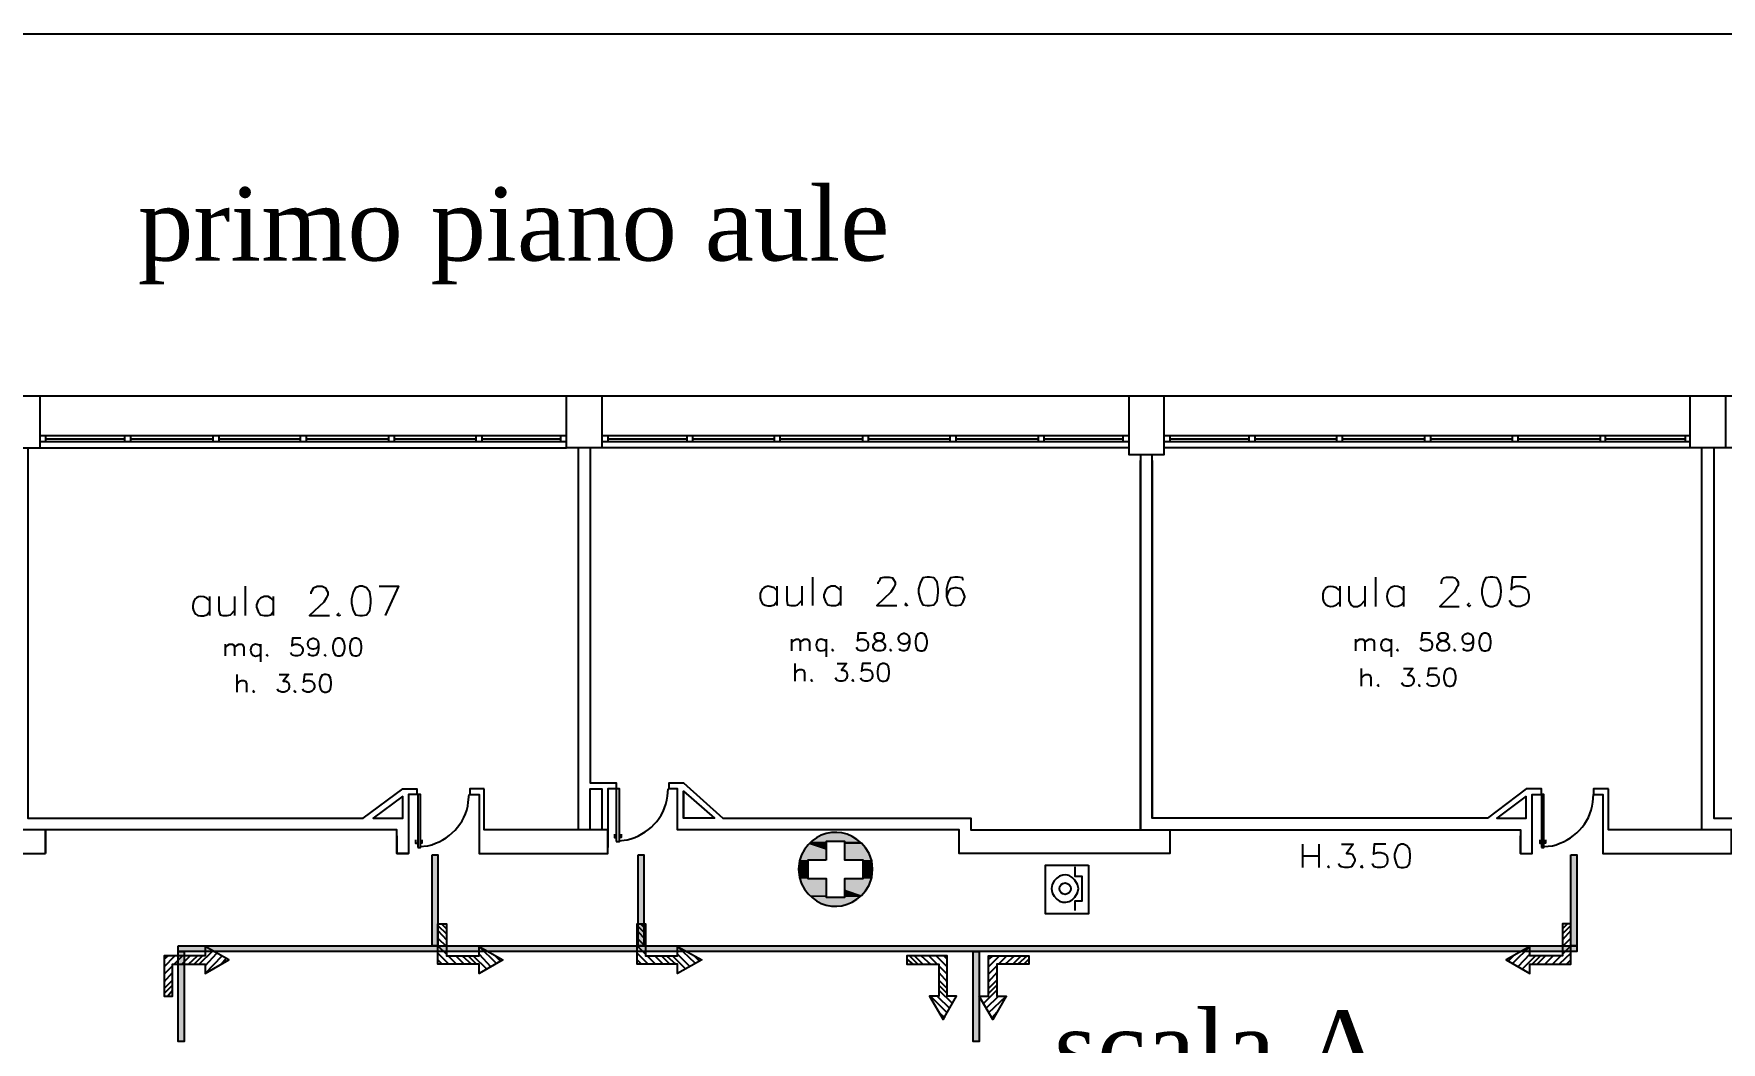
# Model space of a CAD drawing. Header units: millimetres. Extents: x 2592 to 5194, y 1172 to 2359.
# Drawn here: x 2593.974 to 2595.648, y 1178.177 to 1179.177 of the extents above; entities that cross this region are included whole.
import ezdxf

# ---------------------------------------------------------------- set-up
doc = ezdxf.new("R2010")
doc.units = ezdxf.units.MM
for name, color, linetype in [('PDF _Geometria', 7, 'Continuous'), ('PDF _Riempimenti solidi', 3, 'Continuous'), ('PDF _Testo', 7, 'Continuous')]:
    doc.layers.add(name, color=color, linetype=linetype)
doc.styles.add('PDF Times New Roman', font='times.ttf')

msp = doc.modelspace()

# ---------------------------------------------------------------- linework, layer by layer
msp.add_line((2592.5611, 1178.8182), (2596.7611, 1178.8182))
at = {"layer": 'PDF _Geometria', "lineweight": 25}
for points in [[(2592.3511, 1179.1774), (2597.4528, 1179.1774), (2597.4528, 1177.3307), (2592.3511, 1177.3307)], [(2594.8603, 1178.6382), (2594.8561, 1178.6374), (2594.8536, 1178.6332), (2594.8519, 1178.6265), (2594.8519, 1178.6224), (2594.8536, 1178.6149), (2594.8561, 1178.6107), (2594.8603, 1178.6099), (2594.8628, 1178.6099), (2594.8669, 1178.6107), (2594.8703, 1178.6149), (2594.8711, 1178.6224), (2594.8711, 1178.6265), (2594.8703, 1178.6332), (2594.8669, 1178.6374), (2594.8628, 1178.6382)], [(2594.2978, 1178.629), (2594.2936, 1178.6274), (2594.2911, 1178.6232), (2594.2894, 1178.6165), (2594.2894, 1178.6124), (2594.2911, 1178.6049), (2594.2936, 1178.6007), (2594.2978, 1178.5999), (2594.3003, 1178.5999), (2594.3044, 1178.6007), (2594.3078, 1178.6049), (2594.3086, 1178.6124), (2594.3086, 1178.6165), (2594.3078, 1178.6232), (2594.3044, 1178.6274), (2594.3003, 1178.629)], [(2594.8111, 1178.5824), (2594.8086, 1178.5815), (2594.8078, 1178.5799), (2594.8078, 1178.5782), (2594.8086, 1178.5765), (2594.8103, 1178.5757), (2594.8136, 1178.5749), (2594.8161, 1178.574), (2594.8178, 1178.5724), (2594.8186, 1178.5707), (2594.8186, 1178.5682), (2594.8178, 1178.5665), (2594.8169, 1178.5657), (2594.8144, 1178.5649), (2594.8111, 1178.5649), (2594.8086, 1178.5657), (2594.8078, 1178.5665), (2594.8069, 1178.5682), (2594.8069, 1178.5707), (2594.8078, 1178.5724), (2594.8094, 1178.574), (2594.8119, 1178.5749), (2594.8153, 1178.5757), (2594.8169, 1178.5765), (2594.8178, 1178.5782), (2594.8178, 1178.5799), (2594.8169, 1178.5815), (2594.8144, 1178.5824)], [(2594.8536, 1178.5824), (2594.8511, 1178.5815), (2594.8494, 1178.579), (2594.8486, 1178.5749), (2594.8486, 1178.5724), (2594.8494, 1178.5682), (2594.8511, 1178.5657), (2594.8536, 1178.5649), (2594.8553, 1178.5649), (2594.8578, 1178.5657), (2594.8594, 1178.5682), (2594.8603, 1178.5724), (2594.8603, 1178.5749), (2594.8594, 1178.579), (2594.8578, 1178.5815), (2594.8553, 1178.5824)], [(2595.3703, 1178.5824), (2595.3678, 1178.5815), (2595.3669, 1178.5799), (2595.3669, 1178.5782), (2595.3678, 1178.5765), (2595.3694, 1178.5757), (2595.3728, 1178.5749), (2595.3753, 1178.574), (2595.3769, 1178.5724), (2595.3778, 1178.5707), (2595.3778, 1178.5682), (2595.3769, 1178.5665), (2595.3761, 1178.5657), (2595.3736, 1178.5649), (2595.3703, 1178.5649), (2595.3678, 1178.5657), (2595.3669, 1178.5665), (2595.3661, 1178.5682), (2595.3661, 1178.5707), (2595.3669, 1178.5724), (2595.3686, 1178.574), (2595.3711, 1178.5749), (2595.3744, 1178.5757), (2595.3761, 1178.5765), (2595.3769, 1178.5782), (2595.3769, 1178.5799), (2595.3761, 1178.5815), (2595.3736, 1178.5824)], [(2595.4128, 1178.5824), (2595.4103, 1178.5815), (2595.4086, 1178.579), (2595.4078, 1178.5749), (2595.4078, 1178.5724), (2595.4086, 1178.5682), (2595.4103, 1178.5657), (2595.4128, 1178.5649), (2595.4144, 1178.5649), (2595.4169, 1178.5657), (2595.4186, 1178.5682), (2595.4194, 1178.5724), (2595.4194, 1178.5749), (2595.4186, 1178.579), (2595.4169, 1178.5815), (2595.4144, 1178.5824)], [(2594.2761, 1178.5774), (2594.2736, 1178.5765), (2594.2719, 1178.574), (2594.2711, 1178.5699), (2594.2711, 1178.5674), (2594.2719, 1178.5632), (2594.2736, 1178.5607), (2594.2761, 1178.5599), (2594.2778, 1178.5599), (2594.2803, 1178.5607), (2594.2819, 1178.5632), (2594.2828, 1178.5674), (2594.2828, 1178.5699), (2594.2819, 1178.574), (2594.2803, 1178.5765), (2594.2778, 1178.5774)], [(2594.2928, 1178.5774), (2594.2903, 1178.5765), (2594.2886, 1178.574), (2594.2878, 1178.5699), (2594.2878, 1178.5674), (2594.2886, 1178.5632), (2594.2903, 1178.5607), (2594.2928, 1178.5599), (2594.2944, 1178.5599), (2594.2969, 1178.5607), (2594.2986, 1178.5632), (2594.2994, 1178.5674), (2594.2994, 1178.5699), (2594.2986, 1178.574), (2594.2969, 1178.5765), (2594.2944, 1178.5774)], [(2594.8161, 1178.5524), (2594.8136, 1178.5515), (2594.8119, 1178.549), (2594.8111, 1178.5449), (2594.8111, 1178.5424), (2594.8119, 1178.5382), (2594.8136, 1178.5357), (2594.8161, 1178.5349), (2594.8178, 1178.5349), (2594.8203, 1178.5357), (2594.8219, 1178.5382), (2594.8228, 1178.5424), (2594.8228, 1178.5449), (2594.8219, 1178.549), (2594.8203, 1178.5515), (2594.8178, 1178.5524)], [(2595.3778, 1178.5474), (2595.3753, 1178.5465), (2595.3736, 1178.544), (2595.3728, 1178.5399), (2595.3728, 1178.5374), (2595.3736, 1178.5332), (2595.3753, 1178.5307), (2595.3778, 1178.5299), (2595.3794, 1178.5299), (2595.3819, 1178.5307), (2595.3836, 1178.5332), (2595.3844, 1178.5374), (2595.3844, 1178.5399), (2595.3836, 1178.544), (2595.3819, 1178.5465), (2595.3794, 1178.5474)], [(2594.2628, 1178.5415), (2594.2603, 1178.5407), (2594.2586, 1178.5382), (2594.2578, 1178.534), (2594.2578, 1178.5315), (2594.2586, 1178.5274), (2594.2603, 1178.5249), (2594.2628, 1178.524), (2594.2644, 1178.524), (2594.2669, 1178.5249), (2594.2686, 1178.5274), (2594.2694, 1178.5315), (2594.2694, 1178.534), (2594.2686, 1178.5382), (2594.2669, 1178.5407), (2594.2644, 1178.5415)], [(2594.3403, 1178.4207), (2594.3111, 1178.399), (2594.3403, 1178.399)], [(2594.4211, 1178.4282), (2594.4069, 1178.4282), (2594.4069, 1178.4224), (2594.4161, 1178.4224), (2594.4161, 1178.364), (2594.5436, 1178.364), (2594.5436, 1178.3874), (2594.4211, 1178.3874)], [(2595.4544, 1178.4207), (2595.4253, 1178.399), (2595.4544, 1178.399)], [(2595.5361, 1178.4282), (2595.5211, 1178.4282), (2595.5211, 1178.4224), (2595.5303, 1178.4224), (2595.5303, 1178.364), (2595.6578, 1178.364), (2595.6578, 1178.3874), (2595.5361, 1178.3874)], [(2595.3303, 1178.3732), (2595.3269, 1178.3715), (2595.3253, 1178.3682), (2595.3236, 1178.3632), (2595.3236, 1178.3599), (2595.3253, 1178.354), (2595.3269, 1178.3507), (2595.3303, 1178.3499), (2595.3328, 1178.3499), (2595.3361, 1178.3507), (2595.3386, 1178.354), (2595.3394, 1178.3599), (2595.3394, 1178.3632), (2595.3386, 1178.3682), (2595.3361, 1178.3715), (2595.3328, 1178.3732)], [(2595.0203, 1178.3524), (2595.0203, 1178.304), (2594.9778, 1178.304), (2594.9778, 1178.3524)]]:
    msp.add_lwpolyline(points, close=True, dxfattribs=at)
for points in [[(2593.4228, 1178.8182), (2593.9453, 1178.8182), (2593.9803, 1178.8182), (2593.9803, 1178.7665), (2594.5028, 1178.7665), (2594.5028, 1178.8182)], [(2593.9803, 1178.8182), (2594.5028, 1178.8182), (2594.5378, 1178.8182), (2594.5378, 1178.7665)], [(2594.5378, 1178.8182), (2595.0603, 1178.8182), (2595.0603, 1178.7599), (2595.0953, 1178.7599), (2595.0953, 1178.8182), (2595.6169, 1178.8182), (2595.6519, 1178.8182), (2595.6519, 1178.7665)], [(2595.0603, 1178.8182), (2595.0953, 1178.8182)], [(2595.6169, 1178.7665), (2595.6169, 1178.8182)], [(2593.2144, 1178.714), (2593.3303, 1178.714), (2593.3886, 1178.714), (2593.3886, 1178.3874), (2593.3886, 1178.364), (2593.4286, 1178.364), (2593.4286, 1178.3874), (2593.4053, 1178.3874), (2593.4053, 1178.7665), (2593.4228, 1178.7665), (2593.9453, 1178.7665), (2593.9803, 1178.7665)], [(2593.9686, 1178.7665), (2593.9686, 1178.399), (2594.3011, 1178.399), (2594.3403, 1178.4282), (2594.3544, 1178.4282), (2594.3544, 1178.4224), (2594.3461, 1178.4224), (2594.3461, 1178.3932), (2594.3461, 1178.364), (2594.3344, 1178.364), (2594.3344, 1178.3874), (2593.9861, 1178.3874), (2593.8586, 1178.3874), (2593.8586, 1178.4282), (2593.8436, 1178.4282), (2593.8436, 1178.4224), (2593.8528, 1178.4224), (2593.8528, 1178.364), (2593.9861, 1178.364)], [(2595.0603, 1178.7665), (2594.5378, 1178.7665), (2594.5028, 1178.7665)], [(2594.5144, 1178.7665), (2594.5144, 1178.3874)], [(2594.5261, 1178.7665), (2594.5261, 1178.434), (2594.5519, 1178.434), (2594.5519, 1178.4282), (2594.5436, 1178.4282), (2594.5436, 1178.3699)], [(2596.1744, 1178.7665), (2595.6519, 1178.7665), (2595.6169, 1178.7665), (2595.0953, 1178.7665)], [(2595.6286, 1178.3874), (2595.6286, 1178.7665)], [(2595.6403, 1178.7665), (2595.6403, 1178.399), (2595.9728, 1178.399), (2596.0119, 1178.4282), (2596.0269, 1178.4282), (2596.0269, 1178.4224), (2596.0178, 1178.4224), (2596.0178, 1178.3932), (2596.0178, 1178.364), (2596.0061, 1178.364), (2596.0061, 1178.3874), (2595.6578, 1178.3874)], [(2594.6128, 1178.399), (2594.6128, 1178.4282), (2594.6044, 1178.4282), (2594.6044, 1178.434), (2594.6186, 1178.434), (2594.6578, 1178.399), (2594.9036, 1178.399), (2594.9036, 1178.3874), (2595.1011, 1178.3874), (2595.4486, 1178.3874), (2595.4486, 1178.364), (2595.4603, 1178.364), (2595.4603, 1178.3932), (2595.4603, 1178.4224), (2595.4694, 1178.4224), (2595.4694, 1178.4282), (2595.4544, 1178.4282), (2595.4161, 1178.399), (2595.0836, 1178.399), (2595.0836, 1178.7599)], [(2595.0719, 1178.7599), (2595.0719, 1178.3874), (2595.0719, 1178.754)], [(2595.0836, 1178.754), (2595.0836, 1178.399)], [(2594.7469, 1178.6099), (2594.7469, 1178.6382)], [(2594.8119, 1178.6315), (2594.8119, 1178.6332), (2594.8136, 1178.6357), (2594.8144, 1178.6374), (2594.8178, 1178.6382), (2594.8228, 1178.6382), (2594.8261, 1178.6374), (2594.8269, 1178.6357), (2594.8286, 1178.6332), (2594.8286, 1178.6307), (2594.8269, 1178.6274), (2594.8244, 1178.6232), (2594.8103, 1178.6099), (2594.8303, 1178.6099)], [(2594.8961, 1178.6349), (2594.8953, 1178.6374), (2594.8911, 1178.6382), (2594.8878, 1178.6382), (2594.8836, 1178.6374), (2594.8811, 1178.6332), (2594.8794, 1178.6265), (2594.8794, 1178.619), (2594.8811, 1178.614), (2594.8836, 1178.6107), (2594.8878, 1178.6099), (2594.8894, 1178.6099), (2594.8936, 1178.6107), (2594.8961, 1178.614), (2594.8978, 1178.6182), (2594.8978, 1178.619), (2594.8961, 1178.6232), (2594.8936, 1178.6265), (2594.8894, 1178.6274), (2594.8878, 1178.6274), (2594.8836, 1178.6265), (2594.8811, 1178.6232), (2594.8794, 1178.619)], [(2595.3053, 1178.609), (2595.3053, 1178.6382)], [(2595.3703, 1178.6315), (2595.3703, 1178.6332), (2595.3711, 1178.6357), (2595.3728, 1178.6374), (2595.3753, 1178.6382), (2595.3811, 1178.6382), (2595.3836, 1178.6374), (2595.3853, 1178.6357), (2595.3869, 1178.6332), (2595.3869, 1178.6299), (2595.3853, 1178.6274), (2595.3828, 1178.6232), (2595.3686, 1178.609), (2595.3878, 1178.609)], [(2595.4253, 1178.6374), (2595.4211, 1178.6382), (2595.4186, 1178.6382), (2595.4144, 1178.6374), (2595.4119, 1178.6332), (2595.4103, 1178.6257), (2595.4103, 1178.6215), (2595.4119, 1178.6149), (2595.4144, 1178.6107), (2595.4186, 1178.609), (2595.4211, 1178.609), (2595.4253, 1178.6107)], [(2595.4544, 1178.6382), (2595.4403, 1178.6382), (2595.4394, 1178.6257), (2595.4403, 1178.6274), (2595.4444, 1178.629), (2595.4486, 1178.629), (2595.4528, 1178.6274), (2595.4561, 1178.6249), (2595.4569, 1178.6207), (2595.4569, 1178.6174), (2595.4561, 1178.6132), (2595.4528, 1178.6107), (2595.4486, 1178.609), (2595.4444, 1178.609), (2595.4403, 1178.6107), (2595.4394, 1178.6124), (2595.4378, 1178.6149)], [(2594.1486, 1178.6149), (2594.1461, 1178.6174)], [(2594.1486, 1178.619), (2594.1486, 1178.5999)], [(2594.1578, 1178.619), (2594.1578, 1178.6049), (2594.1594, 1178.6007), (2594.1619, 1178.5999), (2594.1661, 1178.5999), (2594.1694, 1178.6007), (2594.1736, 1178.6049)], [(2594.1736, 1178.619), (2594.1736, 1178.5999)], [(2594.1844, 1178.5999), (2594.1844, 1178.629)], [(2594.2119, 1178.6149), (2594.2094, 1178.6174), (2594.2069, 1178.619), (2594.2028, 1178.619), (2594.1994, 1178.6174), (2594.1969, 1178.6149), (2594.1953, 1178.6107), (2594.1953, 1178.6082), (2594.1969, 1178.604), (2594.1994, 1178.6007), (2594.2028, 1178.5999), (2594.2069, 1178.5999), (2594.2094, 1178.6007), (2594.2119, 1178.604)], [(2594.2119, 1178.619), (2594.2119, 1178.5999)], [(2594.2494, 1178.6215), (2594.2494, 1178.6232), (2594.2511, 1178.6257), (2594.2519, 1178.6274), (2594.2553, 1178.629), (2594.2603, 1178.629), (2594.2636, 1178.6274), (2594.2644, 1178.6257), (2594.2661, 1178.6232), (2594.2661, 1178.6207), (2594.2644, 1178.6174), (2594.2619, 1178.6132), (2594.2478, 1178.5999), (2594.2678, 1178.5999)], [(2594.3169, 1178.629), (2594.3361, 1178.629), (2594.3228, 1178.5999)], [(2594.7111, 1178.6249), (2594.7086, 1178.6274)], [(2594.7086, 1178.6107), (2594.7111, 1178.614)], [(2594.7111, 1178.629), (2594.7111, 1178.6099)], [(2594.7211, 1178.629), (2594.7211, 1178.6149), (2594.7219, 1178.6107), (2594.7253, 1178.6099), (2594.7294, 1178.6099), (2594.7319, 1178.6107), (2594.7361, 1178.6149)], [(2594.7361, 1178.629), (2594.7361, 1178.6099)], [(2594.7744, 1178.6249), (2594.7719, 1178.6274), (2594.7694, 1178.629), (2594.7653, 1178.629), (2594.7619, 1178.6274), (2594.7594, 1178.6249), (2594.7578, 1178.6207), (2594.7578, 1178.6182), (2594.7594, 1178.614), (2594.7619, 1178.6107), (2594.7653, 1178.6099), (2594.7694, 1178.6099), (2594.7719, 1178.6107), (2594.7744, 1178.614)], [(2594.7744, 1178.629), (2594.7744, 1178.6099)], [(2594.8394, 1178.6124), (2594.8386, 1178.6107), (2594.8394, 1178.6099), (2594.8411, 1178.6107)], [(2595.2694, 1178.6249), (2595.2661, 1178.6274)], [(2595.2661, 1178.6107), (2595.2694, 1178.6132)], [(2595.2694, 1178.629), (2595.2694, 1178.609)], [(2595.2786, 1178.629), (2595.2786, 1178.6149), (2595.2803, 1178.6107), (2595.2828, 1178.609), (2595.2869, 1178.609), (2595.2903, 1178.6107), (2595.2944, 1178.6149)], [(2595.2944, 1178.629), (2595.2944, 1178.609)], [(2595.3328, 1178.6249), (2595.3303, 1178.6274)], [(2595.3303, 1178.6107), (2595.3328, 1178.6132)], [(2595.3328, 1178.629), (2595.3328, 1178.609)], [(2595.3978, 1178.6124), (2595.3961, 1178.6107), (2595.3978, 1178.609), (2595.3994, 1178.6107)], [(2594.1461, 1178.6007), (2594.1486, 1178.604)], [(2594.2769, 1178.6024), (2594.2753, 1178.6007), (2594.2769, 1178.5999), (2594.2786, 1178.6007)], [(2594.8003, 1178.5824), (2594.7919, 1178.5824), (2594.7911, 1178.5749), (2594.7919, 1178.5757), (2594.7944, 1178.5765), (2594.7969, 1178.5765), (2594.7994, 1178.5757), (2594.8011, 1178.574), (2594.8019, 1178.5715), (2594.8019, 1178.5699), (2594.8011, 1178.5674), (2594.7994, 1178.5657), (2594.7969, 1178.5649), (2594.7944, 1178.5649), (2594.7919, 1178.5657), (2594.7911, 1178.5665), (2594.7903, 1178.5682)], [(2594.8428, 1178.5765), (2594.8419, 1178.574), (2594.8403, 1178.5724), (2594.8378, 1178.5715), (2594.8369, 1178.5715), (2594.8344, 1178.5724), (2594.8328, 1178.574), (2594.8319, 1178.5765), (2594.8319, 1178.5774), (2594.8328, 1178.5799), (2594.8344, 1178.5815), (2594.8369, 1178.5824), (2594.8378, 1178.5824), (2594.8403, 1178.5815), (2594.8419, 1178.5799), (2594.8428, 1178.5765), (2594.8428, 1178.5724), (2594.8419, 1178.5682), (2594.8403, 1178.5657), (2594.8378, 1178.5649), (2594.8361, 1178.5649), (2594.8336, 1178.5657), (2594.8328, 1178.5674)], [(2595.3594, 1178.5824), (2595.3511, 1178.5824), (2595.3503, 1178.5749), (2595.3511, 1178.5757), (2595.3536, 1178.5765), (2595.3561, 1178.5765), (2595.3586, 1178.5757), (2595.3603, 1178.574), (2595.3611, 1178.5715), (2595.3611, 1178.5699), (2595.3603, 1178.5674), (2595.3586, 1178.5657), (2595.3561, 1178.5649), (2595.3536, 1178.5649), (2595.3511, 1178.5657), (2595.3503, 1178.5665), (2595.3494, 1178.5682)], [(2595.4019, 1178.5765), (2595.4011, 1178.574), (2595.3994, 1178.5724), (2595.3969, 1178.5715), (2595.3961, 1178.5715), (2595.3936, 1178.5724), (2595.3919, 1178.574), (2595.3911, 1178.5765), (2595.3911, 1178.5774), (2595.3919, 1178.5799), (2595.3936, 1178.5815), (2595.3961, 1178.5824), (2595.3969, 1178.5824), (2595.3994, 1178.5815), (2595.4011, 1178.5799), (2595.4019, 1178.5765), (2595.4019, 1178.5724), (2595.4011, 1178.5682), (2595.3994, 1178.5657), (2595.3969, 1178.5649), (2595.3953, 1178.5649), (2595.3928, 1178.5657), (2595.3919, 1178.5674)], [(2594.1644, 1178.5599), (2594.1644, 1178.5715)], [(2594.1644, 1178.5682), (2594.1669, 1178.5707), (2594.1686, 1178.5715), (2594.1711, 1178.5715), (2594.1728, 1178.5707), (2594.1736, 1178.5682), (2594.1736, 1178.5599)], [(2594.1736, 1178.5682), (2594.1761, 1178.5707), (2594.1778, 1178.5715), (2594.1803, 1178.5715), (2594.1819, 1178.5707), (2594.1828, 1178.5682), (2594.1828, 1178.5599)], [(2594.1994, 1178.569), (2594.1978, 1178.5707)], [(2594.1978, 1178.5607), (2594.1994, 1178.5624)], [(2594.1994, 1178.5715), (2594.1994, 1178.554)], [(2594.2394, 1178.5774), (2594.2311, 1178.5774), (2594.2303, 1178.5699), (2594.2311, 1178.5707), (2594.2336, 1178.5715), (2594.2361, 1178.5715), (2594.2386, 1178.5707), (2594.2403, 1178.569), (2594.2411, 1178.5665), (2594.2411, 1178.5649), (2594.2403, 1178.5624), (2594.2386, 1178.5607), (2594.2361, 1178.5599), (2594.2336, 1178.5599), (2594.2311, 1178.5607), (2594.2303, 1178.5615), (2594.2294, 1178.5632)], [(2594.2569, 1178.5715), (2594.2561, 1178.569), (2594.2544, 1178.5674), (2594.2519, 1178.5665), (2594.2511, 1178.5665), (2594.2486, 1178.5674), (2594.2469, 1178.569), (2594.2461, 1178.5715), (2594.2461, 1178.5724), (2594.2469, 1178.5749), (2594.2486, 1178.5765), (2594.2511, 1178.5774), (2594.2519, 1178.5774), (2594.2544, 1178.5765), (2594.2561, 1178.5749), (2594.2569, 1178.5715), (2594.2569, 1178.5674), (2594.2561, 1178.5632), (2594.2544, 1178.5607), (2594.2519, 1178.5599), (2594.2503, 1178.5599), (2594.2478, 1178.5607), (2594.2469, 1178.5624)], [(2594.7261, 1178.5649), (2594.7261, 1178.5765)], [(2594.7261, 1178.5732), (2594.7286, 1178.5757), (2594.7303, 1178.5765), (2594.7328, 1178.5765), (2594.7336, 1178.5757), (2594.7344, 1178.5732), (2594.7344, 1178.5649)], [(2594.7344, 1178.5732), (2594.7369, 1178.5757), (2594.7386, 1178.5765), (2594.7411, 1178.5765), (2594.7428, 1178.5757), (2594.7436, 1178.5732), (2594.7436, 1178.5649)], [(2594.7603, 1178.574), (2594.7586, 1178.5757)], [(2594.7586, 1178.5657), (2594.7603, 1178.5674)], [(2594.7603, 1178.5765), (2594.7603, 1178.559)], [(2594.7669, 1178.5665), (2594.7661, 1178.5657), (2594.7669, 1178.5649), (2594.7678, 1178.5657)], [(2594.8244, 1178.5665), (2594.8236, 1178.5657), (2594.8244, 1178.5649), (2594.8253, 1178.5657)], [(2595.2853, 1178.5649), (2595.2853, 1178.5765)], [(2595.2853, 1178.5732), (2595.2878, 1178.5757), (2595.2894, 1178.5765), (2595.2919, 1178.5765), (2595.2936, 1178.5757), (2595.2944, 1178.5732), (2595.2944, 1178.5649)], [(2595.2944, 1178.5732), (2595.2969, 1178.5757), (2595.2986, 1178.5765), (2595.3011, 1178.5765), (2595.3028, 1178.5757), (2595.3036, 1178.5732), (2595.3036, 1178.5649)], [(2595.3203, 1178.574), (2595.3186, 1178.5757)], [(2595.3186, 1178.5657), (2595.3203, 1178.5674)], [(2595.3203, 1178.5765), (2595.3203, 1178.559)], [(2595.3269, 1178.5665), (2595.3261, 1178.5657), (2595.3269, 1178.5649), (2595.3278, 1178.5657)], [(2595.3836, 1178.5665), (2595.3828, 1178.5657), (2595.3836, 1178.5649), (2595.3844, 1178.5657)], [(2594.2061, 1178.5615), (2594.2053, 1178.5607), (2594.2061, 1178.5599), (2594.2069, 1178.5607)], [(2594.2636, 1178.5615), (2594.2628, 1178.5607), (2594.2636, 1178.5599), (2594.2644, 1178.5607)], [(2594.7294, 1178.5349), (2594.7294, 1178.5524)], [(2594.7294, 1178.5432), (2594.7319, 1178.5457), (2594.7336, 1178.5465), (2594.7361, 1178.5465), (2594.7378, 1178.5457), (2594.7386, 1178.5432), (2594.7386, 1178.5349)], [(2594.7711, 1178.5524), (2594.7803, 1178.5524), (2594.7753, 1178.5457), (2594.7778, 1178.5457), (2594.7794, 1178.5449), (2594.7803, 1178.544), (2594.7811, 1178.5415), (2594.7811, 1178.5399), (2594.7803, 1178.5374), (2594.7786, 1178.5357), (2594.7761, 1178.5349), (2594.7736, 1178.5349), (2594.7711, 1178.5357), (2594.7703, 1178.5365), (2594.7694, 1178.5382)], [(2594.8044, 1178.5524), (2594.7961, 1178.5524), (2594.7953, 1178.5449), (2594.7961, 1178.5457), (2594.7986, 1178.5465), (2594.8011, 1178.5465), (2594.8036, 1178.5457), (2594.8053, 1178.544), (2594.8061, 1178.5415), (2594.8061, 1178.5399), (2594.8053, 1178.5374), (2594.8036, 1178.5357), (2594.8011, 1178.5349), (2594.7986, 1178.5349), (2594.7961, 1178.5357), (2594.7953, 1178.5365), (2594.7944, 1178.5382)], [(2595.2911, 1178.5299), (2595.2911, 1178.5474)], [(2595.3328, 1178.5474), (2595.3419, 1178.5474), (2595.3369, 1178.5407), (2595.3394, 1178.5407), (2595.3411, 1178.5399), (2595.3419, 1178.539), (2595.3428, 1178.5365), (2595.3428, 1178.5349), (2595.3419, 1178.5324), (2595.3403, 1178.5307), (2595.3378, 1178.5299), (2595.3353, 1178.5299), (2595.3328, 1178.5307), (2595.3319, 1178.5315), (2595.3311, 1178.5332)], [(2595.3661, 1178.5474), (2595.3578, 1178.5474), (2595.3569, 1178.5399), (2595.3578, 1178.5407), (2595.3603, 1178.5415), (2595.3628, 1178.5415), (2595.3653, 1178.5407), (2595.3669, 1178.539), (2595.3678, 1178.5365), (2595.3678, 1178.5349), (2595.3669, 1178.5324), (2595.3653, 1178.5307), (2595.3628, 1178.5299), (2595.3603, 1178.5299), (2595.3578, 1178.5307), (2595.3569, 1178.5315), (2595.3561, 1178.5332)], [(2594.1761, 1178.524), (2594.1761, 1178.5415)], [(2594.1761, 1178.5324), (2594.1786, 1178.5349), (2594.1803, 1178.5357), (2594.1828, 1178.5357), (2594.1844, 1178.5349), (2594.1853, 1178.5324), (2594.1853, 1178.524)], [(2594.2178, 1178.5415), (2594.2269, 1178.5415), (2594.2219, 1178.5349), (2594.2244, 1178.5349), (2594.2261, 1178.534), (2594.2269, 1178.5332), (2594.2278, 1178.5307), (2594.2278, 1178.529), (2594.2269, 1178.5265), (2594.2253, 1178.5249), (2594.2228, 1178.524), (2594.2203, 1178.524), (2594.2178, 1178.5249), (2594.2169, 1178.5257), (2594.2161, 1178.5274)], [(2594.2511, 1178.5415), (2594.2428, 1178.5415), (2594.2419, 1178.534), (2594.2428, 1178.5349), (2594.2453, 1178.5357), (2594.2478, 1178.5357), (2594.2503, 1178.5349), (2594.2519, 1178.5332), (2594.2528, 1178.5307), (2594.2528, 1178.529), (2594.2519, 1178.5265), (2594.2503, 1178.5249), (2594.2478, 1178.524), (2594.2453, 1178.524), (2594.2428, 1178.5249), (2594.2419, 1178.5257), (2594.2411, 1178.5274)], [(2594.7461, 1178.5365), (2594.7453, 1178.5357), (2594.7461, 1178.5349), (2594.7469, 1178.5357)], [(2594.7869, 1178.5365), (2594.7861, 1178.5357), (2594.7869, 1178.5349), (2594.7878, 1178.5357)], [(2595.2911, 1178.5382), (2595.2936, 1178.5407), (2595.2953, 1178.5415), (2595.2978, 1178.5415), (2595.2994, 1178.5407), (2595.3003, 1178.5382), (2595.3003, 1178.5299)], [(2595.3078, 1178.5315), (2595.3069, 1178.5307), (2595.3078, 1178.5299), (2595.3086, 1178.5307)], [(2595.3486, 1178.5315), (2595.3478, 1178.5307), (2595.3486, 1178.5299), (2595.3494, 1178.5307)], [(2594.1928, 1178.5257), (2594.1919, 1178.5249), (2594.1928, 1178.524), (2594.1936, 1178.5249)], [(2594.2336, 1178.5257), (2594.2328, 1178.5249), (2594.2336, 1178.524), (2594.2344, 1178.5249)], [(2594.5261, 1178.3874), (2594.5261, 1178.4282), (2594.5378, 1178.4282), (2594.5378, 1178.3874)], [(2595.1011, 1178.3874), (2595.1011, 1178.364), (2594.8919, 1178.364), (2594.8919, 1178.3874), (2594.6128, 1178.3874), (2594.6128, 1178.4282)], [(2594.6186, 1178.4257), (2594.6186, 1178.399), (2594.6186, 1178.4257), (2594.6494, 1178.399), (2594.6186, 1178.399)], [(2593.9861, 1178.364), (2593.9861, 1178.3874), (2593.9861, 1178.364)], [(2594.3344, 1178.3815), (2594.3344, 1178.364), (2594.3344, 1178.3815)], [(2595.4486, 1178.3815), (2595.4486, 1178.364), (2595.4486, 1178.3815)], [(2594.3344, 1178.364), (2594.3461, 1178.364)], [(2595.2328, 1178.3499), (2595.2328, 1178.3732)], [(2595.2328, 1178.3615), (2595.2486, 1178.3615)], [(2595.2486, 1178.3732), (2595.2486, 1178.3499)], [(2595.2711, 1178.3732), (2595.2828, 1178.3732), (2595.2761, 1178.364), (2595.2794, 1178.364), (2595.2819, 1178.3632), (2595.2844, 1178.3582), (2595.2844, 1178.3565), (2595.2828, 1178.3532), (2595.2811, 1178.3507), (2595.2778, 1178.3499), (2595.2744, 1178.3499), (2595.2711, 1178.3507), (2595.2694, 1178.3515), (2595.2686, 1178.354)], [(2595.3153, 1178.3732), (2595.3036, 1178.3732), (2595.3028, 1178.3632), (2595.3036, 1178.364), (2595.3069, 1178.3649), (2595.3103, 1178.3649), (2595.3136, 1178.364), (2595.3161, 1178.3615), (2595.3169, 1178.3582), (2595.3169, 1178.3565), (2595.3161, 1178.3532), (2595.3136, 1178.3507), (2595.3103, 1178.3499), (2595.3069, 1178.3499), (2595.3036, 1178.3507), (2595.3028, 1178.3515), (2595.3019, 1178.354)], [(2595.4486, 1178.364), (2595.4603, 1178.364)], [(2595.0069, 1178.3507), (2595.0069, 1178.3415), (2595.0136, 1178.3415), (2595.0136, 1178.3165), (2595.0069, 1178.3165), (2595.0069, 1178.3074)], [(2595.2586, 1178.3515), (2595.2578, 1178.3507), (2595.2586, 1178.3499), (2595.2594, 1178.3507)], [(2595.2919, 1178.3515), (2595.2903, 1178.3507), (2595.2919, 1178.3499), (2595.2928, 1178.3507)], [(2594.9844, 1178.3332), (2594.9836, 1178.329), (2594.9844, 1178.3249)], [(2595.0069, 1178.3207), (2595.0094, 1178.3249), (2595.0103, 1178.329), (2595.0094, 1178.3332), (2595.0069, 1178.3374)]]:
    msp.add_lwpolyline(points, dxfattribs=at)
at = {"layer": 'PDF _Geometria', "color": 4, "lineweight": 25}
for points in [[(2594.5028, 1178.7782), (2593.9803, 1178.7782)], [(2594.5028, 1178.7724), (2593.9803, 1178.7724)], [(2593.9861, 1178.7782), (2593.9861, 1178.7724)], [(2594.0644, 1178.7749), (2593.9861, 1178.7749)], [(2594.0644, 1178.7782), (2594.0644, 1178.7724)], [(2594.0703, 1178.7782), (2594.0703, 1178.7724)], [(2594.1519, 1178.7749), (2594.0703, 1178.7749)], [(2594.1519, 1178.7782), (2594.1519, 1178.7724)], [(2594.1578, 1178.7782), (2594.1578, 1178.7724)], [(2594.2386, 1178.7749), (2594.1578, 1178.7749)], [(2594.2386, 1178.7782), (2594.2386, 1178.7724)], [(2594.2444, 1178.7782), (2594.2444, 1178.7724)], [(2594.3261, 1178.7749), (2594.2444, 1178.7749)], [(2594.3261, 1178.7782), (2594.3261, 1178.7724)], [(2594.3319, 1178.7782), (2594.3319, 1178.7724)], [(2594.4128, 1178.7749), (2594.3319, 1178.7749)], [(2594.4128, 1178.7782), (2594.4128, 1178.7724)], [(2594.4186, 1178.7782), (2594.4186, 1178.7724)], [(2594.4969, 1178.7749), (2594.4186, 1178.7749)], [(2594.4969, 1178.7782), (2594.4969, 1178.7724)], [(2595.0603, 1178.7782), (2594.5378, 1178.7782)], [(2595.0603, 1178.7724), (2594.5378, 1178.7724)], [(2594.5436, 1178.7782), (2594.5436, 1178.7724)], [(2594.6219, 1178.7749), (2594.5436, 1178.7749)], [(2594.6219, 1178.7782), (2594.6219, 1178.7724)], [(2594.6278, 1178.7782), (2594.6278, 1178.7724)], [(2594.7086, 1178.7749), (2594.6278, 1178.7749)], [(2594.7086, 1178.7782), (2594.7086, 1178.7724)], [(2594.7144, 1178.7782), (2594.7144, 1178.7724)], [(2594.7961, 1178.7749), (2594.7144, 1178.7749)], [(2594.7961, 1178.7782), (2594.7961, 1178.7724)], [(2594.8019, 1178.7782), (2594.8019, 1178.7724)], [(2594.8828, 1178.7749), (2594.8019, 1178.7749)], [(2594.8828, 1178.7782), (2594.8828, 1178.7724)], [(2594.8886, 1178.7782), (2594.8886, 1178.7724)], [(2594.9703, 1178.7749), (2594.8886, 1178.7749)], [(2594.9703, 1178.7782), (2594.9703, 1178.7724)], [(2594.9761, 1178.7782), (2594.9761, 1178.7724)], [(2595.0544, 1178.7749), (2594.9761, 1178.7749)], [(2595.0544, 1178.7782), (2595.0544, 1178.7724)], [(2595.6169, 1178.7782), (2595.0953, 1178.7782)], [(2595.6169, 1178.7724), (2595.0953, 1178.7724)], [(2595.1011, 1178.7782), (2595.1011, 1178.7724)], [(2595.1794, 1178.7749), (2595.1011, 1178.7749)], [(2595.1794, 1178.7782), (2595.1794, 1178.7724)], [(2595.1853, 1178.7782), (2595.1853, 1178.7724)], [(2595.2661, 1178.7749), (2595.1853, 1178.7749)], [(2595.2661, 1178.7782), (2595.2661, 1178.7724)], [(2595.2719, 1178.7782), (2595.2719, 1178.7724)], [(2595.3536, 1178.7749), (2595.2719, 1178.7749)], [(2595.3536, 1178.7782), (2595.3536, 1178.7724)], [(2595.3594, 1178.7782), (2595.3594, 1178.7724)], [(2595.4403, 1178.7749), (2595.3594, 1178.7749)], [(2595.4403, 1178.7782), (2595.4403, 1178.7724)], [(2595.4461, 1178.7782), (2595.4461, 1178.7724)], [(2595.5278, 1178.7749), (2595.4461, 1178.7749)], [(2595.5278, 1178.7782), (2595.5278, 1178.7724)], [(2595.5328, 1178.7782), (2595.5328, 1178.7724)], [(2595.6119, 1178.7749), (2595.5328, 1178.7749)], [(2595.6119, 1178.7782), (2595.6119, 1178.7724)], [(2594.4053, 1178.4149), (2594.4061, 1178.4224)], [(2594.6028, 1178.4207), (2594.6036, 1178.4282)], [(2595.5203, 1178.4149), (2595.5211, 1178.4224)], [(2594.5503, 1178.3832), (2594.5503, 1178.3799), (2594.5519, 1178.3799)], [(2594.5569, 1178.3832), (2594.5569, 1178.3799), (2594.5553, 1178.3799)], [(2594.3528, 1178.3774), (2594.3528, 1178.374), (2594.3553, 1178.374)], [(2594.3569, 1178.3707), (2594.3653, 1178.3715)], [(2594.3594, 1178.3774), (2594.3594, 1178.374), (2594.3578, 1178.374)], [(2594.5544, 1178.3765), (2594.5628, 1178.3774)], [(2595.4678, 1178.3774), (2595.4678, 1178.374), (2595.4694, 1178.374)], [(2595.4736, 1178.3774), (2595.4736, 1178.374), (2595.4719, 1178.374)], [(2595.4719, 1178.3707), (2595.4803, 1178.3715)]]:
    msp.add_lwpolyline(points, dxfattribs=at)
for points in [[(2594.3553, 1178.3699), (2594.3578, 1178.3699), (2594.3578, 1178.4224), (2594.3553, 1178.4224)], [(2594.5519, 1178.3757), (2594.5553, 1178.3757), (2594.5553, 1178.4282), (2594.5519, 1178.4282)], [(2595.4694, 1178.3699), (2595.4719, 1178.3699), (2595.4719, 1178.4224), (2595.4694, 1178.4224)]]:
    msp.add_lwpolyline(points, close=True, dxfattribs=at)
at = {"layer": 'PDF _Geometria', "color": 3, "lineweight": 25}
for points in [[(2594.3694, 1178.3624), (2594.3752, 1178.3624), (2594.3752, 1178.2724), (2594.3694, 1178.2724)], [(2594.5736, 1178.3624), (2594.5794, 1178.3624), (2594.5794, 1178.2724), (2594.5736, 1178.2724)], [(2594.7603, 1178.3574), (2594.7419, 1178.3574), (2594.7419, 1178.339), (2594.7603, 1178.339), (2594.7603, 1178.3207), (2594.7786, 1178.3207), (2594.7786, 1178.339), (2594.7969, 1178.339), (2594.7969, 1178.3574), (2594.7786, 1178.3574), (2594.7786, 1178.3757), (2594.7603, 1178.3757)], [(2595.4986, 1178.3624), (2595.5044, 1178.3624), (2595.5044, 1178.2724), (2595.4986, 1178.2724)], [(2594.1177, 1178.2724), (2595.5044, 1178.2724), (2595.5044, 1178.2665), (2594.1177, 1178.2665)], [(2594.1177, 1178.2665), (2594.1236, 1178.2665), (2594.1236, 1178.1774), (2594.1177, 1178.1774)], [(2594.9061, 1178.2665), (2594.9119, 1178.2665), (2594.9119, 1178.1774), (2594.9061, 1178.1774)]]:
    msp.add_lwpolyline(points, close=True, dxfattribs=at)
at = {"layer": 'PDF _Geometria', "color": 3, "lineweight": 0}
for points in [[(2594.3752, 1178.3624), (2594.3694, 1178.3624), (2594.3694, 1178.2724), (2594.3752, 1178.2724)], [(2594.1236, 1178.2665), (2594.1177, 1178.2665), (2594.1177, 1178.1774), (2594.1236, 1178.1774)], [(2594.9119, 1178.2665), (2594.9061, 1178.2665), (2594.9061, 1178.1774), (2594.9119, 1178.1774)]]:
    msp.add_lwpolyline(points, close=True, dxfattribs=at)
at = {"layer": 'PDF _Geometria', "color": 2, "lineweight": 25}
for points in [[(2594.4161, 1178.364), (2594.4169, 1178.364)], [(2595.5303, 1178.364), (2595.5311, 1178.364)]]:
    msp.add_lwpolyline(points, dxfattribs=at)
at = {"layer": 'PDF _Geometria', "color": 3, "lineweight": 25}
for points in [[(2594.8028, 1178.3324), (2594.8053, 1178.3399), (2594.8061, 1178.3482), (2594.8053, 1178.3565), (2594.8028, 1178.364)], [(2594.7336, 1178.3565), (2594.7328, 1178.3482), (2594.7336, 1178.3399)], [(2594.4161, 1178.2715), (2594.4394, 1178.2582), (2594.4161, 1178.2449), (2594.4161, 1178.254), (2594.3752, 1178.254), (2594.3752, 1178.294), (2594.3836, 1178.294), (2594.3836, 1178.2624), (2594.4161, 1178.2624), (2594.4161, 1178.2715), (2594.4328, 1178.2549)], [(2594.3752, 1178.2924), (2594.3836, 1178.284)], [(2594.3752, 1178.2874), (2594.3836, 1178.2782)], [(2594.3752, 1178.2799), (2594.3836, 1178.2715)], [(2594.3786, 1178.294), (2594.3836, 1178.289)], [(2594.6303, 1178.2549), (2594.6128, 1178.2715), (2594.6369, 1178.2582), (2594.6128, 1178.2449), (2594.6128, 1178.254), (2594.5728, 1178.254), (2594.5728, 1178.294), (2594.5811, 1178.294), (2594.5811, 1178.2624), (2594.6128, 1178.2624), (2594.6128, 1178.2715), (2594.6136, 1178.2715)], [(2594.5728, 1178.2924), (2594.5811, 1178.284)], [(2594.5728, 1178.2874), (2594.5811, 1178.2782)], [(2594.5728, 1178.2799), (2594.5811, 1178.2715)], [(2594.5761, 1178.294), (2594.5811, 1178.289)], [(2595.4578, 1178.2715), (2595.4344, 1178.2582), (2595.4578, 1178.2449), (2595.4578, 1178.254), (2595.4986, 1178.254), (2595.4986, 1178.294), (2595.4903, 1178.294), (2595.4903, 1178.2624), (2595.4578, 1178.2624), (2595.4578, 1178.2715), (2595.4411, 1178.2549)], [(2595.4953, 1178.294), (2595.4903, 1178.289)], [(2595.4986, 1178.2924), (2595.4903, 1178.284)], [(2595.4986, 1178.2874), (2595.4903, 1178.2782)], [(2595.4986, 1178.2799), (2595.4903, 1178.2715)], [(2594.1444, 1178.2449), (2594.1678, 1178.2582), (2594.1444, 1178.2715), (2594.1444, 1178.2624), (2594.1036, 1178.2624), (2594.1036, 1178.2224), (2594.1119, 1178.2224), (2594.1119, 1178.254), (2594.1444, 1178.254), (2594.1444, 1178.2449), (2594.1611, 1178.2624)], [(2594.1036, 1178.259), (2594.1078, 1178.2624)], [(2594.1036, 1178.2515), (2594.1144, 1178.2624)], [(2594.1136, 1178.254), (2594.1219, 1178.2624)], [(2594.1177, 1178.2724), (2594.1236, 1178.2724)], [(2594.1211, 1178.254), (2594.1294, 1178.2624)], [(2594.1278, 1178.254), (2594.1369, 1178.2624)], [(2594.1336, 1178.254), (2594.1419, 1178.2624)], [(2594.1386, 1178.254), (2594.1519, 1178.2674)], [(2594.1444, 1178.2524), (2594.1561, 1178.2649)], [(2594.3694, 1178.2724), (2594.3752, 1178.2724), (2594.3836, 1178.264)], [(2594.3752, 1178.2649), (2594.3861, 1178.254)], [(2594.3853, 1178.2624), (2594.3936, 1178.254)], [(2594.3928, 1178.2624), (2594.4011, 1178.254)], [(2594.3994, 1178.2624), (2594.4086, 1178.254)], [(2594.4053, 1178.2624), (2594.4136, 1178.254)], [(2594.4103, 1178.2624), (2594.4236, 1178.249)], [(2594.4161, 1178.264), (2594.4278, 1178.2515)], [(2594.4319, 1178.2624), (2594.4369, 1178.2574)], [(2594.5728, 1178.2724), (2594.5811, 1178.264)], [(2594.5728, 1178.2649), (2594.5836, 1178.254)], [(2594.5736, 1178.2724), (2594.5794, 1178.2724)], [(2594.5828, 1178.2624), (2594.5911, 1178.254)], [(2594.5903, 1178.2624), (2594.5986, 1178.254)], [(2594.5969, 1178.2624), (2594.6053, 1178.254)], [(2594.6019, 1178.2624), (2594.6111, 1178.254)], [(2594.6078, 1178.2624), (2594.6211, 1178.249)], [(2594.6128, 1178.264), (2594.6253, 1178.2515)], [(2594.6294, 1178.2624), (2594.6344, 1178.2574)], [(2594.8628, 1178.2224), (2594.8761, 1178.199), (2594.8894, 1178.2224), (2594.8803, 1178.2224), (2594.8803, 1178.2624), (2594.8403, 1178.2624), (2594.8403, 1178.254), (2594.8719, 1178.254), (2594.8719, 1178.2224), (2594.8628, 1178.2224), (2594.8628, 1178.2215)], [(2594.8428, 1178.2624), (2594.8511, 1178.254)], [(2594.8478, 1178.2624), (2594.8561, 1178.254)], [(2594.8544, 1178.2624), (2594.8636, 1178.254)], [(2594.8619, 1178.2624), (2594.8703, 1178.254)], [(2594.8694, 1178.2624), (2594.8803, 1178.2515)], [(2594.8769, 1178.2624), (2594.8803, 1178.259)], [(2594.9061, 1178.2724), (2594.9119, 1178.2724)], [(2594.9211, 1178.2057), (2594.9386, 1178.2224), (2594.9253, 1178.199), (2594.9119, 1178.2224), (2594.9211, 1178.2224), (2594.9211, 1178.2624), (2594.9611, 1178.2624), (2594.9611, 1178.254), (2594.9294, 1178.254), (2594.9294, 1178.2224), (2594.9386, 1178.2224), (2594.9386, 1178.2215)], [(2594.9253, 1178.2624), (2594.9211, 1178.259)], [(2594.9319, 1178.2624), (2594.9211, 1178.2515)], [(2594.9394, 1178.2624), (2594.9311, 1178.254)], [(2594.9469, 1178.2624), (2594.9378, 1178.254)], [(2594.9536, 1178.2624), (2594.9453, 1178.254)], [(2594.9594, 1178.2624), (2594.9503, 1178.254)], [(2595.4419, 1178.2624), (2595.4369, 1178.2574)], [(2595.4578, 1178.264), (2595.4461, 1178.2515)], [(2595.4636, 1178.2624), (2595.4503, 1178.249)], [(2595.4686, 1178.2624), (2595.4603, 1178.254)], [(2595.4736, 1178.2624), (2595.4653, 1178.254)], [(2595.4811, 1178.2624), (2595.4728, 1178.254)], [(2595.4886, 1178.2624), (2595.4803, 1178.254)], [(2595.4986, 1178.2649), (2595.4869, 1178.254)], [(2595.5044, 1178.2724), (2595.4986, 1178.2724), (2595.4903, 1178.264)], [(2594.1036, 1178.244), (2594.1119, 1178.2524)], [(2594.1036, 1178.2365), (2594.1119, 1178.2457)], [(2594.1603, 1178.254), (2594.1653, 1178.2599)], [(2594.1661, 1178.259), (2594.1669, 1178.2582)], [(2594.3752, 1178.2582), (2594.3794, 1178.254)], [(2594.4378, 1178.2574), (2594.4386, 1178.2582)], [(2594.5728, 1178.2582), (2594.5769, 1178.254)], [(2594.6353, 1178.2574), (2594.6361, 1178.2582)], [(2594.8403, 1178.259), (2594.8461, 1178.254)], [(2594.8719, 1178.2524), (2594.8803, 1178.244)], [(2594.8719, 1178.2457), (2594.8803, 1178.2365)], [(2594.9294, 1178.2524), (2594.9211, 1178.244)], [(2594.9294, 1178.2457), (2594.9211, 1178.2365)], [(2594.9611, 1178.259), (2594.9561, 1178.254)], [(2595.4361, 1178.2574), (2595.4353, 1178.2582)], [(2595.4986, 1178.2582), (2595.4944, 1178.254)], [(2594.1036, 1178.2299), (2594.1119, 1178.2382)], [(2594.1036, 1178.2249), (2594.1119, 1178.2332)], [(2594.1069, 1178.2224), (2594.1119, 1178.2282)], [(2594.8719, 1178.2382), (2594.8803, 1178.2299)], [(2594.8719, 1178.2332), (2594.8803, 1178.2249)], [(2594.8719, 1178.2282), (2594.8853, 1178.2149)], [(2594.9294, 1178.2282), (2594.9161, 1178.2149)], [(2594.9294, 1178.2382), (2594.9211, 1178.2299)], [(2594.9294, 1178.2332), (2594.9211, 1178.2249)], [(2594.8636, 1178.2224), (2594.8803, 1178.2057)], [(2594.8703, 1178.2224), (2594.8828, 1178.2099)], [(2594.9311, 1178.2224), (2594.9186, 1178.2099)], [(2594.8719, 1178.2065), (2594.8778, 1178.2007)], [(2594.8769, 1178.2007), (2594.8761, 1178.199)], [(2594.9294, 1178.2065), (2594.9244, 1178.2007), (2594.9253, 1178.199)]]:
    msp.add_lwpolyline(points, dxfattribs=at)
at = {"layer": 'PDF _Geometria', "lineweight": 25}
msp.add_circle((2594.9971, 1178.329), 0.00567, dxfattribs=at)
for points in [[(2594.7086, 1178.6274), (2594.6909, 1178.6367), (2594.6889, 1178.6031), (2594.7086, 1178.6107)], [(2595.2661, 1178.6274), (2595.2481, 1178.6368), (2595.2481, 1178.6013), (2595.2661, 1178.6107)], [(2595.3303, 1178.6274), (2595.3116, 1178.637), (2595.3116, 1178.6011), (2595.3303, 1178.6107)], [(2595.4253, 1178.6107), (2595.431, 1178.6175), (2595.4309, 1178.6307), (2595.4253, 1178.6374)], [(2594.1461, 1178.6174), (2594.1284, 1178.6267), (2594.1264, 1178.5931), (2594.1461, 1178.6007)], [(2594.7586, 1178.5757), (2594.7476, 1178.581), (2594.7476, 1178.5604), (2594.7586, 1178.5657)], [(2595.3186, 1178.5757), (2595.3076, 1178.581), (2595.3076, 1178.5604), (2595.3186, 1178.5657)], [(2594.1978, 1178.5707), (2594.1867, 1178.576), (2594.1867, 1178.5554), (2594.1978, 1178.5607)], [(2595.0069, 1178.3374), (2595.0003, 1178.3462), (2594.9886, 1178.3435), (2594.9844, 1178.3332)], [(2594.9844, 1178.3249), (2594.9886, 1178.3145), (2595.0003, 1178.3119), (2595.0069, 1178.3207)]]:
    msp.add_open_spline(points, degree=3, dxfattribs=at)
at = {"layer": 'PDF _Geometria', "color": 4, "lineweight": 25}
for points in [[(2594.3653, 1178.3715), (2594.3859, 1178.3768), (2594.403, 1178.3931), (2594.4053, 1178.4149)], [(2594.5628, 1178.3774), (2594.5834, 1178.3827), (2594.6005, 1178.3989), (2594.6028, 1178.4207)], [(2595.4803, 1178.3715), (2595.5009, 1178.3768), (2595.518, 1178.3931), (2595.5203, 1178.4149)]]:
    msp.add_open_spline(points, degree=3, dxfattribs=at)
at = {"layer": 'PDF _Geometria', "color": 3, "lineweight": 25}
for points in [[(2594.8028, 1178.364), (2594.7852, 1178.3953), (2594.7437, 1178.3903), (2594.7336, 1178.3565)], [(2594.7336, 1178.3399), (2594.7437, 1178.3061), (2594.7852, 1178.3011), (2594.8028, 1178.3324)]]:
    msp.add_open_spline(points, degree=3, dxfattribs=at)
at = {"layer": 'PDF _Riempimenti solidi', "lineweight": 25, "transparency": 33554559}
for points in [[(2594.7536, 1178.3815), (2594.7919, 1178.3774), (2594.7478, 1178.3774)], [(2594.7594, 1178.384), (2594.7861, 1178.3815), (2594.7536, 1178.3815)], [(2594.7536, 1178.3815), (2594.7861, 1178.3815), (2594.7919, 1178.3774)], [(2594.7661, 1178.3849), (2594.7794, 1178.384), (2594.7594, 1178.384)], [(2594.7594, 1178.384), (2594.7794, 1178.384), (2594.7861, 1178.3815)], [(2594.7661, 1178.3849), (2594.7728, 1178.3849), (2594.7794, 1178.384)], [(2594.5736, 1178.3624), (2594.5794, 1178.2724), (2594.5736, 1178.2724)], [(2594.5736, 1178.3624), (2594.5794, 1178.3624), (2594.5794, 1178.2724)], [(2594.7353, 1178.3615), (2594.7603, 1178.3574), (2594.7344, 1178.3574)], [(2594.7386, 1178.3674), (2594.7603, 1178.3615), (2594.7353, 1178.3615)], [(2594.7353, 1178.3615), (2594.7603, 1178.3615), (2594.7603, 1178.3574)], [(2594.7428, 1178.3732), (2594.7603, 1178.3674), (2594.7386, 1178.3674)], [(2594.7386, 1178.3674), (2594.7603, 1178.3674), (2594.7603, 1178.3615)], [(2594.7453, 1178.3757), (2594.7603, 1178.3732), (2594.7428, 1178.3732)], [(2594.7428, 1178.3732), (2594.7603, 1178.3732), (2594.7603, 1178.3674)], [(2594.7478, 1178.3774), (2594.7936, 1178.3757), (2594.7453, 1178.3757)], [(2594.7453, 1178.3757), (2594.7603, 1178.3757), (2594.7603, 1178.3732)], [(2594.7478, 1178.3774), (2594.7919, 1178.3774), (2594.7936, 1178.3757)], [(2594.7786, 1178.3757), (2594.7969, 1178.3732), (2594.7786, 1178.3732)], [(2594.7786, 1178.3757), (2594.7936, 1178.3757), (2594.7969, 1178.3732)], [(2594.7786, 1178.3732), (2594.8011, 1178.3674), (2594.7786, 1178.3674)], [(2594.7786, 1178.3732), (2594.7969, 1178.3732), (2594.8011, 1178.3674)], [(2594.7786, 1178.3674), (2594.8036, 1178.3615), (2594.7786, 1178.3615)], [(2594.7786, 1178.3674), (2594.8011, 1178.3674), (2594.8036, 1178.3615)], [(2594.7786, 1178.3615), (2594.8053, 1178.3574), (2594.7786, 1178.3574)], [(2594.7786, 1178.3615), (2594.8036, 1178.3615), (2594.8053, 1178.3574)], [(2595.4986, 1178.3624), (2595.5044, 1178.2724), (2595.4986, 1178.2724)], [(2595.4986, 1178.3624), (2595.5044, 1178.3624), (2595.5044, 1178.2724)], [(2594.7336, 1178.3549), (2594.7419, 1178.3482), (2594.7328, 1178.3482)], [(2594.7328, 1178.3482), (2594.7419, 1178.3415), (2594.7336, 1178.3415)], [(2594.7328, 1178.3482), (2594.7419, 1178.3482), (2594.7419, 1178.3415)], [(2594.7344, 1178.3574), (2594.7419, 1178.3549), (2594.7336, 1178.3549)], [(2594.7336, 1178.3549), (2594.7419, 1178.3549), (2594.7419, 1178.3482)], [(2594.7344, 1178.3574), (2594.7419, 1178.3574), (2594.7419, 1178.3549)], [(2594.7969, 1178.3574), (2594.8061, 1178.3549), (2594.7969, 1178.3549)], [(2594.7969, 1178.3574), (2594.8053, 1178.3574), (2594.8061, 1178.3549)], [(2594.7969, 1178.3549), (2594.8061, 1178.3482), (2594.7969, 1178.3482)], [(2594.7969, 1178.3549), (2594.8061, 1178.3549), (2594.8061, 1178.3482)], [(2594.7969, 1178.3482), (2594.8053, 1178.3415), (2594.7969, 1178.3415)], [(2594.7969, 1178.3482), (2594.8061, 1178.3482), (2594.8053, 1178.3415)], [(2594.7336, 1178.3415), (2594.7419, 1178.339), (2594.7344, 1178.339)], [(2594.7336, 1178.3415), (2594.7419, 1178.3415), (2594.7419, 1178.339)], [(2594.7344, 1178.339), (2594.7603, 1178.334), (2594.7353, 1178.334)], [(2594.7344, 1178.339), (2594.7603, 1178.339), (2594.7603, 1178.334)], [(2594.7353, 1178.334), (2594.7603, 1178.3282), (2594.7394, 1178.3282)], [(2594.7353, 1178.334), (2594.7603, 1178.334), (2594.7603, 1178.3282)], [(2594.7394, 1178.3282), (2594.7603, 1178.3224), (2594.7436, 1178.3224)], [(2594.7394, 1178.3282), (2594.7603, 1178.3282), (2594.7603, 1178.3224)], [(2594.7786, 1178.339), (2594.8036, 1178.334), (2594.7786, 1178.334)], [(2594.7786, 1178.339), (2594.8053, 1178.339), (2594.8036, 1178.334)], [(2594.7786, 1178.334), (2594.8003, 1178.3282), (2594.7786, 1178.3282)], [(2594.7786, 1178.334), (2594.8036, 1178.334), (2594.8003, 1178.3282)], [(2594.7786, 1178.3282), (2594.7953, 1178.3224), (2594.7786, 1178.3224)], [(2594.7786, 1178.3282), (2594.8003, 1178.3282), (2594.7953, 1178.3224)], [(2594.7969, 1178.3415), (2594.8053, 1178.339), (2594.7969, 1178.339)], [(2594.7969, 1178.3415), (2594.8053, 1178.3415), (2594.8053, 1178.339)], [(2594.7436, 1178.3224), (2594.7603, 1178.3207), (2594.7453, 1178.3207)], [(2594.7436, 1178.3224), (2594.7603, 1178.3224), (2594.7603, 1178.3207)], [(2594.7453, 1178.3207), (2594.7903, 1178.3182), (2594.7494, 1178.3182)], [(2594.7453, 1178.3207), (2594.7936, 1178.3207), (2594.7903, 1178.3182)], [(2594.7494, 1178.3182), (2594.7836, 1178.314), (2594.7553, 1178.314)], [(2594.7494, 1178.3182), (2594.7903, 1178.3182), (2594.7836, 1178.314)], [(2594.7553, 1178.314), (2594.7769, 1178.3124), (2594.7628, 1178.3124)], [(2594.7553, 1178.314), (2594.7836, 1178.314), (2594.7769, 1178.3124)], [(2594.7628, 1178.3124), (2594.7769, 1178.3124), (2594.7694, 1178.3115)], [(2594.7786, 1178.3224), (2594.7936, 1178.3207), (2594.7786, 1178.3207)], [(2594.7786, 1178.3224), (2594.7953, 1178.3224), (2594.7936, 1178.3207)], [(2594.1177, 1178.2724), (2595.5044, 1178.2665), (2594.1177, 1178.2665)], [(2594.1177, 1178.2724), (2595.5044, 1178.2724), (2595.5044, 1178.2665)]]:
    msp.add_solid(points, dxfattribs=at)
at = {"layer": 'PDF _Riempimenti solidi', "lineweight": 0, "transparency": 33554559}
for points in [[(2594.3694, 1178.3624), (2594.3752, 1178.2724), (2594.3694, 1178.2724)], [(2594.3694, 1178.3624), (2594.3752, 1178.3624), (2594.3752, 1178.2724)], [(2594.1177, 1178.2665), (2594.1236, 1178.1774), (2594.1177, 1178.1774)], [(2594.1177, 1178.2665), (2594.1236, 1178.2665), (2594.1236, 1178.1774)], [(2594.9061, 1178.2665), (2594.9119, 1178.1774), (2594.9061, 1178.1774)], [(2594.9061, 1178.2665), (2594.9119, 1178.2665), (2594.9119, 1178.1774)]]:
    msp.add_solid(points, dxfattribs=at)

# ---------------------------------------------------------------- texts
at = {"layer": 'PDF _Testo', "attachment_point": 7, "style": 'PDF Times New Roman'}
for s, insert, char_height in [('primo piano aule', (2594.0778, 1178.9286), 0.072804), ('scala A', (2594.9861, 1178.1342), 0.0728)]:
    msp.add_mtext(s, dxfattribs=dict(at, insert=insert, char_height=char_height))

doc.saveas('drawing.dxf')
